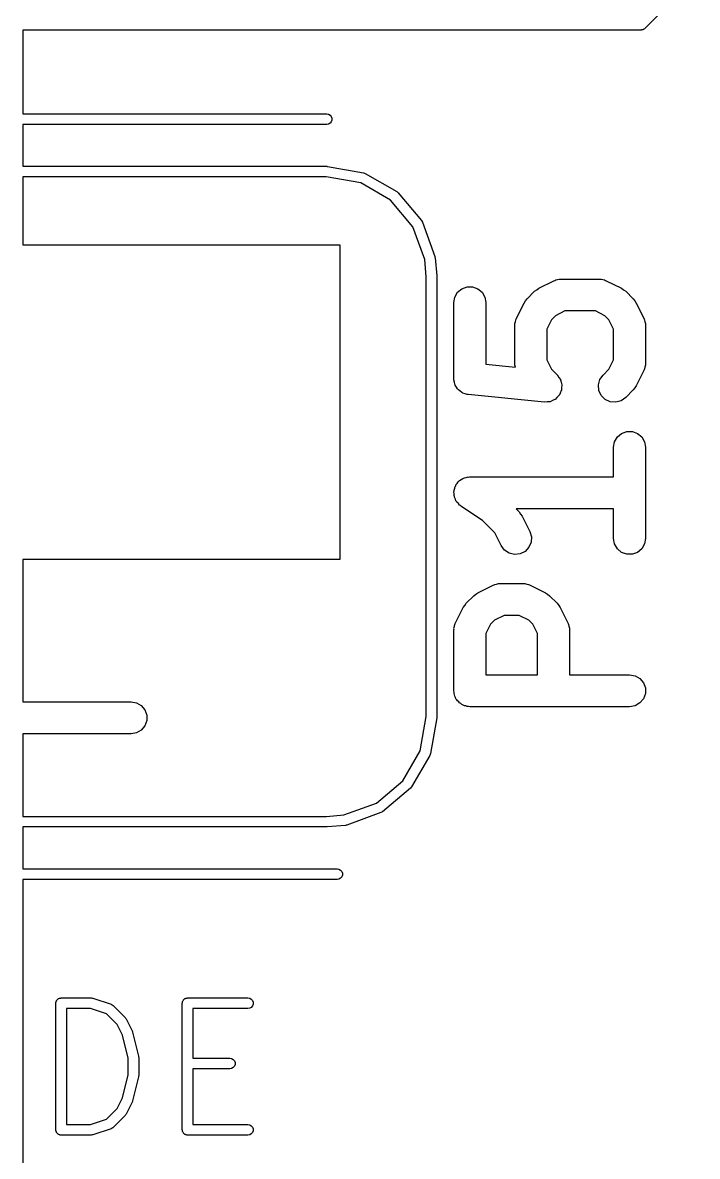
# Model space of a CAD drawing. Extents: x -2.2 to 89.1, y -78.6 to 9.2.
# Drawn here: x 65.1 to 71.54, y -30.29 to -19.48 of the extents above; entities that cross this region are included whole.
import ezdxf

# ---------------------------------------------------------------- set-up
doc = ezdxf.new("R2010")
doc.units = 0
doc.header["$MEASUREMENT"] = 0
doc.layers.add('BLACK', color=7, linetype='CONTINUOUS')

msp = doc.modelspace()

# ---------------------------------------------------------------- linework, layer by layer
at = {"layer": 'Black'}
for p, q in [((71.5354, -19.0354), (71.0354, -19.5354)), ((71, -19.55), (65.1, -19.55)), ((65.1, -19.55), (65.1, -20.35)), ((71.0022, -19.5496), (71, -19.55)), ((71.0044, -19.5498), (71.0022, -19.5496)), ((71.0107, -19.5481), (71.0044, -19.5498)), ((71.0171, -19.547), (71.0107, -19.5481)), ((71.019, -19.5459), (71.0171, -19.547)), ((71.0211, -19.5453), (71.019, -19.5459)), ((71.0265, -19.5416), (71.0211, -19.5453)), ((71.0321, -19.5383), (71.0265, -19.5416)), ((71.0336, -19.5366), (71.0321, -19.5383)), ((71.0354, -19.5354), (71.0336, -19.5366)), ((65.1, -20.35), (68, -20.35)), ((68, -20.35), (68.0171, -20.353)), ((68.0171, -20.353), (68.0321, -20.3617)), ((68.0321, -20.3617), (68.0433, -20.375)), ((68.0433, -20.425), (68.0321, -20.4383)), ((68.0433, -20.375), (68.0492, -20.3913)), ((68.0492, -20.4087), (68.0433, -20.425)), ((68.0492, -20.3913), (68.0492, -20.4087)), ((68, -20.45), (65.1, -20.45)), ((65.1, -20.45), (65.1, -20.85)), ((68.0171, -20.447), (68, -20.45)), ((68.0321, -20.4383), (68.0171, -20.447)), ((65.1, -20.85), (68, -20.85)), ((68, -20.85), (68.0043, -20.8508)), ((68.0043, -20.8508), (68.0087, -20.8508)), ((68.0087, -20.8508), (68.3507, -20.9111)), ((65.1, -20.95), (65.1, -21.6)), ((67.9956, -20.95), (65.1, -20.95)), ((68.3247, -21.008), (67.9956, -20.95)), ((68.3507, -20.9111), (68.3507, -20.9111)), ((68.3507, -20.9111), (68.3601, -20.9145)), ((68.3601, -20.9145), (68.367, -20.917)), ((68.367, -20.917), (68.367, -20.917)), ((68.367, -20.917), (68.6678, -21.0907)), ((68.6102, -21.1728), (68.3247, -21.008)), ((68.8221, -21.4254), (68.6102, -21.1728)), ((68.6678, -21.0907), (68.6811, -21.1018)), ((68.6811, -21.1018), (68.6811, -21.1018)), ((68.6811, -21.1018), (68.9043, -21.3679)), ((68.9043, -21.3679), (68.9043, -21.3679)), ((68.9043, -21.3679), (68.913, -21.3829)), ((68.913, -21.3829), (69.0318, -21.7093)), ((68.9356, -21.7373), (68.8221, -21.4254)), ((65.1, -21.6), (68.1258, -21.6)), ((68.1258, -21.6), (68.1258, -24.6)), ((69.0318, -21.7093), (69.0329, -21.7157)), ((69.0329, -21.7157), (69.0346, -21.722)), ((69.0346, -21.722), (69.0498, -21.8956)), ((68.95, -21.9022), (68.9356, -21.7373)), ((68.95, -26.0956), (68.95, -21.9022)), ((69.0498, -21.8956), (69.0496, -21.8978)), ((69.0496, -21.8978), (69.05, -21.9)), ((69.05, -21.9), (69.05, -26.1)), ((70.023, -22.0131), (70.1681, -21.9405)), ((70.1681, -21.9405), (70.1766, -21.938)), ((70.1766, -21.938), (70.1842, -21.9336)), ((70.1842, -21.9336), (70.2017, -21.9305)), ((70.2017, -21.9305), (70.2189, -21.9255)), ((70.2189, -21.9255), (70.2276, -21.926)), ((70.2276, -21.926), (70.2363, -21.9245)), ((70.2363, -21.9245), (70.5991, -21.9245)), ((70.5991, -21.9245), (70.6078, -21.926)), ((70.6078, -21.926), (70.6166, -21.9255)), ((70.6166, -21.9255), (70.6337, -21.9305)), ((70.6337, -21.9305), (70.6513, -21.9336)), ((70.6513, -21.9336), (70.6589, -21.938)), ((70.6589, -21.938), (70.6673, -21.9405)), ((70.6673, -21.9405), (70.8124, -22.0131)), ((69.2222, -22.0973), (69.2487, -22.0515)), ((69.2487, -22.0515), (69.2892, -22.0174)), ((69.2892, -22.0174), (69.339, -21.9993)), ((69.339, -21.9993), (69.3919, -21.9993)), ((69.3919, -21.9993), (69.4416, -22.0174)), ((69.4416, -22.0174), (69.4822, -22.0515)), ((69.4822, -22.0515), (69.5086, -22.0973)), ((69.9108, -22.1142), (69.9834, -22.0417)), ((69.9834, -22.0417), (70.0034, -22.0277)), ((70.0034, -22.0277), (70.023, -22.0131)), ((70.8124, -22.0131), (70.8321, -22.0277)), ((70.8321, -22.0277), (70.852, -22.0417)), ((70.852, -22.0417), (70.9246, -22.1142)), ((69.213, -22.1494), (69.2222, -22.0973)), ((69.213, -22.8751), (69.213, -22.1494)), ((69.5086, -22.0973), (69.5178, -22.1494)), ((69.5178, -22.1494), (69.5178, -22.7372)), ((69.8097, -22.299), (69.8823, -22.1538)), ((69.8823, -22.1538), (69.8968, -22.1342)), ((69.8968, -22.1342), (69.9108, -22.1142)), ((70.9246, -22.1142), (70.9386, -22.1342)), ((70.9386, -22.1342), (70.9532, -22.1538)), ((70.9532, -22.1538), (71.0257, -22.299)), ((70.2723, -22.2293), (70.1814, -22.2747)), ((70.5632, -22.2293), (70.2723, -22.2293)), ((70.654, -22.2747), (70.5632, -22.2293)), ((69.7936, -22.3671), (69.7951, -22.3585)), ((69.7936, -22.73), (69.7936, -22.3671)), ((69.7946, -22.3497), (69.7997, -22.3326)), ((69.7951, -22.3585), (69.7946, -22.3497)), ((69.7997, -22.3326), (69.8028, -22.315)), ((69.8028, -22.315), (69.8072, -22.3074)), ((69.8072, -22.3074), (69.8097, -22.299)), ((70.1438, -22.3123), (70.0984, -22.4031)), ((70.1814, -22.2747), (70.1438, -22.3123)), ((70.6916, -22.3123), (70.654, -22.2747)), ((70.737, -22.4031), (70.6916, -22.3123)), ((71.0257, -22.299), (71.0282, -22.3074)), ((71.0282, -22.3074), (71.0326, -22.315)), ((71.0326, -22.315), (71.0357, -22.3326)), ((71.0357, -22.3326), (71.0408, -22.3497)), ((71.0408, -22.3497), (71.0403, -22.3585)), ((71.0403, -22.3585), (71.0418, -22.3671)), ((71.0418, -22.3671), (71.0418, -22.73)), ((70.0984, -22.4031), (70.0984, -22.694)), ((70.737, -22.694), (70.737, -22.4031)), ((70.0984, -22.694), (70.1438, -22.7849)), ((70.6916, -22.7849), (70.737, -22.694)), ((69.5178, -22.7372), (69.7998, -22.7654)), ((69.7951, -22.7387), (69.7936, -22.73)), ((69.7946, -22.7474), (69.7951, -22.7387)), ((69.7997, -22.7645), (69.7946, -22.7474)), ((69.7998, -22.7654), (69.7997, -22.7645)), ((70.1438, -22.7849), (70.1989, -22.8399)), ((70.6365, -22.84), (70.6916, -22.7849)), ((71.0257, -22.7982), (70.9532, -22.9433)), ((71.0282, -22.7897), (71.0257, -22.7982)), ((71.0326, -22.7821), (71.0282, -22.7897)), ((71.0357, -22.7645), (71.0326, -22.7821)), ((71.0408, -22.7474), (71.0357, -22.7645)), ((71.0418, -22.73), (71.0403, -22.7387)), ((71.0403, -22.7387), (71.0408, -22.7474)), ((69.214, -22.8808), (69.213, -22.8751)), ((69.2135, -22.8865), (69.214, -22.8808)), ((69.2186, -22.9067), (69.2135, -22.8865)), ((69.2222, -22.9273), (69.2186, -22.9067)), ((70.1989, -22.8399), (70.1995, -22.8407)), ((70.1995, -22.8407), (70.2002, -22.8413)), ((70.2002, -22.8413), (70.2146, -22.8624)), ((70.2146, -22.8624), (70.2293, -22.8833)), ((70.2293, -22.8833), (70.2295, -22.8842)), ((70.2295, -22.8842), (70.2301, -22.885)), ((70.2301, -22.885), (70.2364, -22.9098)), ((70.2364, -22.9098), (70.243, -22.9344)), ((70.5925, -22.9344), (70.6062, -22.8833)), ((70.6062, -22.8833), (70.6365, -22.84)), ((69.2251, -22.9323), (69.2222, -22.9273)), ((69.2265, -22.9378), (69.2251, -22.9323)), ((69.2383, -22.955), (69.2265, -22.9378)), ((69.2487, -22.9731), (69.2383, -22.955)), ((69.2531, -22.9768), (69.2487, -22.9731)), ((69.2563, -22.9816), (69.2531, -22.9768)), ((69.2733, -22.9937), (69.2563, -22.9816)), ((69.2892, -23.0071), (69.2733, -22.9937)), ((69.2946, -23.0091), (69.2892, -23.0071)), ((69.2993, -23.0125), (69.2946, -23.0091)), ((69.3194, -23.0181), (69.2993, -23.0125)), ((69.339, -23.0252), (69.3194, -23.0181)), ((69.3447, -23.0252), (69.339, -23.0252)), ((69.3503, -23.0268), (69.3447, -23.0252)), ((70.076, -23.0994), (69.3503, -23.0268)), ((70.2268, -23.012), (70.216, -23.0351)), ((70.2378, -22.989), (70.2268, -23.012)), ((70.2379, -22.988), (70.2378, -22.989)), ((70.2383, -22.9872), (70.2379, -22.988)), ((70.2406, -22.9618), (70.2383, -22.9872)), ((70.2431, -22.9363), (70.2406, -22.9618)), ((70.243, -22.9344), (70.2429, -22.9354)), ((70.2429, -22.9354), (70.2431, -22.9363)), ((70.5971, -22.9872), (70.5925, -22.9344)), ((70.6194, -23.0351), (70.5971, -22.9872)), ((70.9246, -22.9829), (70.852, -23.0555)), ((70.9386, -22.9629), (70.9246, -22.9829)), ((70.9532, -22.9433), (70.9386, -22.9629)), ((70.0769, -23.0993), (70.076, -23.0994)), ((70.0779, -23.0995), (70.0769, -23.0993)), ((70.1033, -23.0973), (70.0779, -23.0995)), ((70.1288, -23.0954), (70.1033, -23.0973)), ((70.1296, -23.095), (70.1288, -23.0954)), ((70.1306, -23.0949), (70.1296, -23.095)), ((70.1537, -23.0841), (70.1306, -23.0949)), ((70.177, -23.0736), (70.1537, -23.0841)), ((70.1777, -23.073), (70.177, -23.0736)), ((70.1786, -23.0726), (70.1777, -23.073)), ((70.1966, -23.0545), (70.1786, -23.0726)), ((70.2149, -23.0367), (70.1966, -23.0545)), ((70.2153, -23.0358), (70.2149, -23.0367)), ((70.216, -23.0351), (70.2153, -23.0358)), ((70.6569, -23.0726), (70.6194, -23.0351)), ((70.7048, -23.0949), (70.6569, -23.0726)), ((70.7576, -23.0995), (70.7048, -23.0949)), ((70.8087, -23.0858), (70.7576, -23.0995)), ((70.852, -23.0555), (70.8087, -23.0858)), ((70.7462, -23.4762), (70.7727, -23.4303)), ((70.7727, -23.4303), (70.8132, -23.3963)), ((70.8132, -23.3963), (70.863, -23.3782)), ((70.863, -23.3782), (70.9159, -23.3782)), ((70.9159, -23.3782), (70.9656, -23.3963)), ((70.9656, -23.3963), (71.0062, -23.4303)), ((71.0062, -23.4303), (71.0326, -23.4762)), ((70.737, -23.5283), (70.7462, -23.4762)), ((70.737, -23.8113), (70.737, -23.5283)), ((71.0326, -23.4762), (71.0418, -23.5283)), ((71.0418, -23.5283), (71.0418, -24.3991)), ((69.2306, -23.8955), (69.2334, -23.8875)), ((69.2334, -23.8875), (69.2451, -23.8736)), ((69.2451, -23.8736), (69.2552, -23.8584)), ((69.2552, -23.8584), (69.262, -23.8534)), ((69.262, -23.8534), (69.2675, -23.847)), ((69.2675, -23.847), (69.2832, -23.8379)), ((69.2832, -23.8379), (69.2979, -23.8271)), ((69.2979, -23.8271), (69.306, -23.8247)), ((69.306, -23.8247), (69.3133, -23.8205)), ((69.3133, -23.8205), (69.3312, -23.8173)), ((69.3312, -23.8173), (69.3487, -23.8122)), ((69.3487, -23.8122), (69.3571, -23.8128)), ((69.3571, -23.8128), (69.3654, -23.8113)), ((69.3654, -23.8113), (70.737, -23.8113)), ((69.2133, -23.9539), (69.2153, -23.9457)), ((69.2153, -23.972), (69.2133, -23.9539)), ((69.2153, -23.9373), (69.2216, -23.9202)), ((69.2153, -23.9457), (69.2153, -23.9373)), ((69.2153, -23.9902), (69.2153, -23.972)), ((69.2182, -23.9981), (69.2153, -23.9902)), ((69.2192, -24.0065), (69.2182, -23.9981)), ((69.2216, -23.9202), (69.2259, -23.9025)), ((69.2259, -23.9025), (69.2306, -23.8955)), ((69.2272, -24.0228), (69.2192, -24.0065)), ((69.2334, -24.0399), (69.2272, -24.0228)), ((69.2389, -24.0464), (69.2334, -24.0399)), ((69.2426, -24.054), (69.2389, -24.0464)), ((69.2558, -24.0665), (69.2426, -24.054)), ((69.2675, -24.0805), (69.2558, -24.0665)), ((69.2748, -24.0847), (69.2675, -24.0805)), ((69.2809, -24.0905), (69.2748, -24.0847)), ((69.486, -24.2273), (69.2809, -24.0905)), ((70.737, -24.1161), (69.8059, -24.1161)), ((69.8059, -24.1161), (69.836, -24.1462)), ((69.836, -24.1462), (69.85, -24.1662)), ((69.85, -24.1662), (69.8646, -24.1858)), ((69.8646, -24.1858), (69.9372, -24.331)), ((70.737, -24.3991), (70.737, -24.1161)), ((69.603, -24.3443), (69.486, -24.2273)), ((69.6645, -24.4673), (69.603, -24.3443)), ((69.9372, -24.331), (69.9523, -24.3817)), ((69.9523, -24.3817), (69.9491, -24.4346)), ((70.7462, -24.4513), (70.737, -24.3991)), ((71.0418, -24.3991), (71.0326, -24.4513)), ((69.6961, -24.5098), (69.6645, -24.4673)), ((69.7402, -24.539), (69.6961, -24.5098)), ((69.7917, -24.5513), (69.7402, -24.539)), ((69.8916, -24.5215), (69.8443, -24.5452)), ((69.928, -24.4831), (69.8916, -24.5215)), ((69.9491, -24.4346), (69.928, -24.4831)), ((70.7727, -24.4971), (70.7462, -24.4513)), ((70.8132, -24.5311), (70.7727, -24.4971)), ((70.863, -24.5492), (70.8132, -24.5311)), ((70.9656, -24.5311), (70.9159, -24.5492)), ((71.0062, -24.4971), (70.9656, -24.5311)), ((71.0326, -24.4513), (71.0062, -24.4971)), ((68.1258, -24.6), (65.1, -24.6)), ((65.1, -24.6), (65.1, -25.9565)), ((69.8443, -24.5452), (69.7917, -24.5513)), ((70.9159, -24.5492), (70.863, -24.5492)), ((69.4424, -24.916), (69.5876, -24.8434)), ((69.5876, -24.8434), (69.596, -24.8409)), ((69.596, -24.8409), (69.6036, -24.8365)), ((69.6036, -24.8365), (69.6212, -24.8334)), ((69.6212, -24.8334), (69.6383, -24.8283)), ((69.6383, -24.8283), (69.6471, -24.8288)), ((69.6471, -24.8288), (69.6557, -24.8273)), ((69.6557, -24.8273), (69.8734, -24.8273)), ((69.8734, -24.8273), (69.8821, -24.8288)), ((69.8821, -24.8288), (69.8909, -24.8283)), ((69.8909, -24.8283), (69.908, -24.8334)), ((69.908, -24.8334), (69.9256, -24.8365)), ((69.9256, -24.8365), (69.9332, -24.8409)), ((69.9332, -24.8409), (69.9416, -24.8434)), ((69.9416, -24.8434), (70.0867, -24.916)), ((69.3302, -25.0171), (69.4028, -24.9445)), ((69.4028, -24.9445), (69.4228, -24.9305)), ((69.4228, -24.9305), (69.4424, -24.916)), ((70.0867, -24.916), (70.1063, -24.9305)), ((70.1063, -24.9305), (70.1263, -24.9445)), ((70.1263, -24.9445), (70.1989, -25.0171)), ((69.2291, -25.2018), (69.3017, -25.0567)), ((69.3017, -25.0567), (69.3162, -25.0371)), ((69.3162, -25.0371), (69.3302, -25.0171)), ((70.1989, -25.0171), (70.2129, -25.0371)), ((70.2129, -25.0371), (70.2275, -25.0567)), ((70.2275, -25.0567), (70.3, -25.2018)), ((69.6008, -25.1775), (69.5633, -25.2151)), ((69.6917, -25.1321), (69.6008, -25.1775)), ((69.8375, -25.1321), (69.6917, -25.1321)), ((69.9283, -25.1775), (69.8375, -25.1321)), ((69.9659, -25.2151), (69.9283, -25.1775)), ((69.213, -25.27), (69.2146, -25.2613)), ((69.213, -25.8506), (69.213, -25.27)), ((69.214, -25.2526), (69.2191, -25.2355)), ((69.2146, -25.2613), (69.214, -25.2526)), ((69.2191, -25.2355), (69.2222, -25.2179)), ((69.2222, -25.2179), (69.2266, -25.2103)), ((69.2266, -25.2103), (69.2291, -25.2018)), ((69.5633, -25.2151), (69.5178, -25.306)), ((70.0113, -25.306), (69.9659, -25.2151)), ((70.3, -25.2018), (70.3025, -25.2103)), ((70.3025, -25.2103), (70.3069, -25.2179)), ((70.3069, -25.2179), (70.31, -25.2355)), ((70.31, -25.2355), (70.3151, -25.2526)), ((70.3151, -25.2526), (70.3146, -25.2613)), ((70.3146, -25.2613), (70.3161, -25.27)), ((70.3161, -25.27), (70.3161, -25.6982)), ((69.5178, -25.306), (69.5178, -25.6982)), ((70.0113, -25.6982), (70.0113, -25.306)), ((69.5178, -25.6982), (70.0113, -25.6982)), ((70.3161, -25.6982), (70.8894, -25.6982)), ((70.8894, -25.6982), (70.9416, -25.7074)), ((70.9416, -25.7074), (70.9874, -25.7338)), ((70.9874, -25.7338), (71.0214, -25.7744)), ((71.0214, -25.7744), (71.0395, -25.8241)), ((71.0395, -25.8241), (71.0395, -25.877)), ((69.2153, -25.8637), (69.213, -25.8506)), ((69.2153, -25.877), (69.2153, -25.8637)), ((69.2199, -25.8896), (69.2153, -25.877)), ((69.2222, -25.9027), (69.2199, -25.8896)), ((69.2289, -25.9142), (69.2222, -25.9027)), ((69.2334, -25.9268), (69.2289, -25.9142)), ((69.242, -25.937), (69.2334, -25.9268)), ((69.2487, -25.9485), (69.242, -25.937)), ((71.0214, -25.9268), (70.9874, -25.9673)), ((71.0395, -25.877), (71.0214, -25.9268)), ((65.1, -25.9565), (66.1337, -25.9565)), ((66.1337, -25.9565), (66.1858, -25.9656)), ((66.1858, -25.9656), (66.2317, -25.9921)), ((66.2317, -25.9921), (66.2657, -26.0327)), ((66.2657, -26.0327), (66.2838, -26.0824)), ((69.2589, -25.9571), (69.2487, -25.9485)), ((69.2675, -25.9673), (69.2589, -25.9571)), ((69.279, -25.974), (69.2675, -25.9673)), ((69.2892, -25.9826), (69.279, -25.974)), ((69.3018, -25.9871), (69.2892, -25.9826)), ((69.3133, -25.9938), (69.3018, -25.9871)), ((69.3264, -25.9961), (69.3133, -25.9938)), ((69.339, -26.0007), (69.3264, -25.9961)), ((69.3523, -26.0007), (69.339, -26.0007)), ((69.3654, -26.003), (69.3523, -26.0007)), ((70.8894, -26.003), (69.3654, -26.003)), ((70.9416, -25.9938), (70.8894, -26.003)), ((70.9874, -25.9673), (70.9416, -25.9938)), ((66.2838, -26.1353), (66.2657, -26.1851)), ((66.2838, -26.0824), (66.2838, -26.1353)), ((68.892, -26.4247), (68.95, -26.0956)), ((69.0492, -26.1087), (68.9889, -26.4507)), ((69.05, -26.1), (69.0492, -26.1043)), ((69.0492, -26.1043), (69.0492, -26.1087)), ((66.1337, -26.2613), (65.1, -26.2613)), ((65.1, -26.2613), (65.1, -27.05)), ((66.1858, -26.2521), (66.1337, -26.2613)), ((66.2317, -26.2256), (66.1858, -26.2521)), ((66.2657, -26.1851), (66.2317, -26.2256)), ((68.7272, -26.7102), (68.892, -26.4247)), ((68.983, -26.467), (68.8093, -26.7678)), ((68.9855, -26.4601), (68.983, -26.467)), ((68.983, -26.467), (68.983, -26.467)), ((68.9889, -26.4507), (68.9855, -26.4601)), ((68.9889, -26.4507), (68.9889, -26.4507)), ((68.4746, -26.9221), (68.7272, -26.7102)), ((68.7982, -26.7811), (68.5321, -27.0043)), ((68.8093, -26.7678), (68.7982, -26.7811)), ((68.8093, -26.7678), (68.8093, -26.7678)), ((68.1627, -27.0356), (68.4746, -26.9221)), ((68.5171, -27.013), (68.1907, -27.1318)), ((68.5321, -27.0043), (68.5171, -27.013)), ((68.5321, -27.0043), (68.5321, -27.0043)), ((65.1, -27.05), (67.9978, -27.05)), ((67.9978, -27.05), (68.1627, -27.0356)), ((68.178, -27.1346), (68.0044, -27.1498)), ((68.1843, -27.1329), (68.178, -27.1346)), ((68.1907, -27.1318), (68.1843, -27.1329)), ((68, -27.15), (65.1, -27.15)), ((65.1, -27.15), (65.1, -27.55)), ((68.0022, -27.1496), (68, -27.15)), ((68.0044, -27.1498), (68.0022, -27.1496)), ((65.1, -27.55), (68.1, -27.55)), ((68.1, -27.55), (68.1171, -27.553)), ((68.1171, -27.553), (68.1321, -27.5617)), ((68.1321, -27.5617), (68.1433, -27.575)), ((68.1, -27.65), (65.1, -27.65)), ((65.1, -27.65), (65.1, -30.7123)), ((68.1171, -27.647), (68.1, -27.65)), ((68.1321, -27.6383), (68.1171, -27.647)), ((68.1433, -27.625), (68.1321, -27.6383)), ((68.1433, -27.575), (68.1492, -27.5913)), ((68.1492, -27.6087), (68.1433, -27.625)), ((68.1492, -27.5913), (68.1492, -27.6087)), ((65.4164, -28.831), (65.4172, -28.8267)), ((65.4164, -30.0375), (65.4164, -28.831)), ((65.4172, -28.8222), (65.4187, -28.8181)), ((65.4172, -28.8267), (65.4172, -28.8222)), ((65.4187, -28.8181), (65.4195, -28.8137)), ((65.4195, -28.8137), (65.4217, -28.8098)), ((65.4217, -28.8098), (65.4232, -28.8056)), ((65.4232, -28.8056), (65.4261, -28.8022)), ((65.4261, -28.8022), (65.4283, -28.7984)), ((65.4283, -28.7984), (65.4317, -28.7955)), ((65.4317, -28.7955), (65.4346, -28.7921)), ((65.4346, -28.7921), (65.4384, -28.7899)), ((65.4384, -28.7899), (65.4418, -28.7871)), ((65.4418, -28.7871), (65.446, -28.7855)), ((65.446, -28.7855), (65.4499, -28.7833)), ((65.4499, -28.7833), (65.4542, -28.7825)), ((65.4542, -28.7825), (65.4584, -28.781)), ((65.4584, -28.781), (65.4629, -28.781)), ((65.4629, -28.781), (65.4672, -28.7802)), ((65.4672, -28.7802), (65.7545, -28.7802)), ((65.7545, -28.7802), (65.7625, -28.7817)), ((65.7625, -28.7817), (65.7706, -28.7829)), ((65.7706, -28.7829), (65.9429, -28.8403)), ((65.9429, -28.8403), (65.9455, -28.8417)), ((65.9455, -28.8417), (65.9483, -28.8425)), ((65.9483, -28.8425), (65.9532, -28.8459)), ((65.9532, -28.8459), (65.9584, -28.8487)), ((65.9584, -28.8487), (65.9604, -28.8509)), ((65.9604, -28.8509), (65.9628, -28.8526)), ((65.9628, -28.8526), (66.0777, -28.9675)), ((66.6229, -28.831), (66.6237, -28.8267)), ((66.6229, -30.0375), (66.6229, -28.831)), ((66.6237, -28.8222), (66.6252, -28.8181)), ((66.6237, -28.8267), (66.6237, -28.8222)), ((66.6252, -28.8181), (66.626, -28.8137)), ((66.626, -28.8137), (66.6282, -28.8098)), ((66.6282, -28.8098), (66.6297, -28.8056)), ((66.6297, -28.8056), (66.6326, -28.8022)), ((66.6326, -28.8022), (66.6348, -28.7984)), ((66.6348, -28.7984), (66.6382, -28.7955)), ((66.6382, -28.7955), (66.6411, -28.7921)), ((66.6411, -28.7921), (66.6449, -28.7899)), ((66.6449, -28.7899), (66.6483, -28.7871)), ((66.6483, -28.7871), (66.6525, -28.7855)), ((66.6525, -28.7855), (66.6564, -28.7833)), ((66.6564, -28.7833), (66.6607, -28.7825)), ((66.6607, -28.7825), (66.6649, -28.781)), ((66.6649, -28.781), (66.6694, -28.781)), ((66.6694, -28.781), (66.6737, -28.7802)), ((66.6737, -28.7802), (67.2483, -28.7802)), ((67.2483, -28.7802), (67.2656, -28.7833)), ((67.2656, -28.7833), (67.2809, -28.7921)), ((67.2809, -28.7921), (67.2923, -28.8056)), ((67.2923, -28.8564), (67.2809, -28.87)), ((67.2923, -28.8056), (67.2983, -28.8222)), ((67.2983, -28.8399), (67.2923, -28.8564)), ((67.2983, -28.8222), (67.2983, -28.8399)), ((65.518, -28.8818), (65.518, -29.9867)), ((65.7463, -28.8818), (65.518, -28.8818)), ((65.8994, -28.9329), (65.7463, -28.8818)), ((66, -29.0335), (65.8994, -28.9329)), ((66.0777, -28.9675), (66.0824, -28.9742)), ((67.2483, -28.8818), (66.7245, -28.8818)), ((66.7245, -28.8818), (66.7245, -29.3548)), ((67.2656, -28.8788), (67.2483, -28.8818)), ((67.2809, -28.87), (67.2656, -28.8788)), ((66.0513, -29.136), (66, -29.0335)), ((66.0824, -28.9742), (66.0872, -28.9807)), ((66.0872, -28.9807), (66.1447, -29.0956)), ((66.1059, -29.3544), (66.0513, -29.136)), ((66.1447, -29.0956), (66.1462, -29.1009)), ((66.1462, -29.1009), (66.1485, -29.106)), ((66.1485, -29.106), (66.2059, -29.3358)), ((66.1059, -29.5142), (66.1059, -29.3544)), ((66.2059, -29.3358), (66.2064, -29.342)), ((66.2064, -29.342), (66.2075, -29.3481)), ((66.2075, -29.3481), (66.2075, -29.5205)), ((66.7245, -29.3548), (67.0759, -29.3548)), ((67.0759, -29.3548), (67.0933, -29.3578)), ((67.0933, -29.3578), (67.1086, -29.3667)), ((67.1086, -29.3667), (67.1199, -29.3802)), ((67.1199, -29.3802), (67.1259, -29.3967)), ((67.1259, -29.3967), (67.1259, -29.4144)), ((67.0759, -29.4564), (66.7245, -29.4564)), ((66.7245, -29.4564), (66.7245, -29.9867)), ((67.0933, -29.4533), (67.0759, -29.4564)), ((67.1086, -29.4445), (67.0933, -29.4533)), ((67.1199, -29.431), (67.1086, -29.4445)), ((67.1259, -29.4144), (67.1199, -29.431)), ((66.0513, -29.7326), (66.1059, -29.5142)), ((66.2059, -29.5328), (66.1485, -29.7626)), ((66.2064, -29.5266), (66.2059, -29.5328)), ((66.2075, -29.5205), (66.2064, -29.5266)), ((65.8994, -29.9357), (66, -29.8351)), ((66, -29.8351), (66.0513, -29.7326)), ((66.1447, -29.773), (66.0872, -29.8879)), ((66.1462, -29.7677), (66.1447, -29.773)), ((66.1485, -29.7626), (66.1462, -29.7677)), ((65.7463, -29.9867), (65.8994, -29.9357)), ((66.0777, -29.9011), (65.9628, -30.016)), ((66.0824, -29.8944), (66.0777, -29.9011)), ((66.0872, -29.8879), (66.0824, -29.8944)), ((65.4172, -30.0419), (65.4164, -30.0375)), ((65.4172, -30.0464), (65.4172, -30.0419)), ((65.4187, -30.0505), (65.4172, -30.0464)), ((65.4195, -30.0549), (65.4187, -30.0505)), ((65.518, -29.9867), (65.7463, -29.9867)), ((65.9429, -30.0283), (65.7706, -30.0857)), ((65.9455, -30.0269), (65.9429, -30.0283)), ((65.9483, -30.0261), (65.9455, -30.0269)), ((65.9532, -30.0227), (65.9483, -30.0261)), ((65.9584, -30.0199), (65.9532, -30.0227)), ((65.9604, -30.0177), (65.9584, -30.0199)), ((65.9628, -30.016), (65.9604, -30.0177)), ((66.6237, -30.0419), (66.6229, -30.0375)), ((66.6237, -30.0464), (66.6237, -30.0419)), ((66.6252, -30.0505), (66.6237, -30.0464)), ((66.626, -30.0549), (66.6252, -30.0505)), ((66.7245, -29.9867), (67.2483, -29.9867)), ((67.2483, -29.9867), (67.2656, -29.9898)), ((67.2656, -29.9898), (67.2809, -29.9986)), ((67.2809, -29.9986), (67.2923, -30.0121)), ((67.2923, -30.0121), (67.2983, -30.0287)), ((67.2983, -30.0464), (67.2923, -30.0629)), ((67.2983, -30.0287), (67.2983, -30.0464)), ((65.4217, -30.0588), (65.4195, -30.0549)), ((65.4232, -30.0629), (65.4217, -30.0588)), ((65.4261, -30.0664), (65.4232, -30.0629)), ((65.4283, -30.0702), (65.4261, -30.0664)), ((65.4317, -30.0731), (65.4283, -30.0702)), ((65.4346, -30.0765), (65.4317, -30.0731)), ((65.4384, -30.0787), (65.4346, -30.0765)), ((65.4418, -30.0815), (65.4384, -30.0787)), ((65.446, -30.0831), (65.4418, -30.0815)), ((65.4499, -30.0853), (65.446, -30.0831)), ((65.4542, -30.0861), (65.4499, -30.0853)), ((65.4584, -30.0876), (65.4542, -30.0861)), ((65.4629, -30.0876), (65.4584, -30.0876)), ((65.4672, -30.0883), (65.4629, -30.0876)), ((65.7545, -30.0883), (65.4672, -30.0883)), ((65.7625, -30.0869), (65.7545, -30.0883)), ((65.7706, -30.0857), (65.7625, -30.0869)), ((66.6282, -30.0588), (66.626, -30.0549)), ((66.6297, -30.0629), (66.6282, -30.0588)), ((66.6326, -30.0664), (66.6297, -30.0629)), ((66.6348, -30.0702), (66.6326, -30.0664)), ((66.6382, -30.0731), (66.6348, -30.0702)), ((66.6411, -30.0765), (66.6382, -30.0731)), ((66.6449, -30.0787), (66.6411, -30.0765)), ((66.6483, -30.0815), (66.6449, -30.0787)), ((66.6525, -30.0831), (66.6483, -30.0815)), ((66.6564, -30.0853), (66.6525, -30.0831)), ((66.6607, -30.0861), (66.6564, -30.0853)), ((66.6649, -30.0876), (66.6607, -30.0861)), ((66.6694, -30.0876), (66.6649, -30.0876)), ((66.6737, -30.0883), (66.6694, -30.0876)), ((67.2483, -30.0883), (66.6737, -30.0883)), ((67.2656, -30.0853), (67.2483, -30.0883)), ((67.2809, -30.0765), (67.2656, -30.0853)), ((67.2923, -30.0629), (67.2809, -30.0765))]:
    msp.add_line(p, q, dxfattribs=at)

doc.saveas('drawing.dxf')
